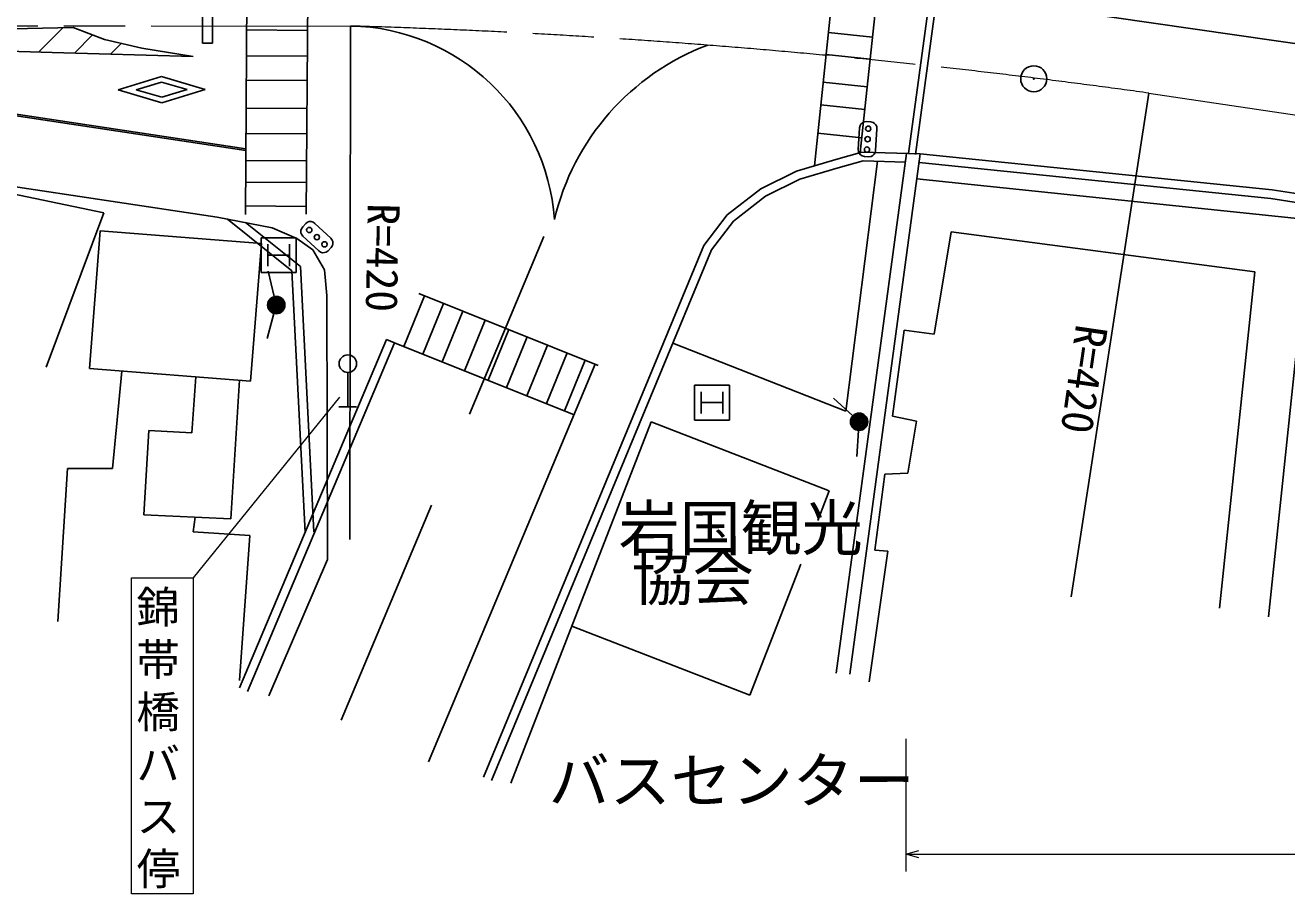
# Model space of a CAD drawing. Units: millimetres, scale not verified. Extents: x 39938 to 678950, y 19969 to 379414.
# Drawn here: x 407385 to 479627, y 236113 to 285845 of the extents above; entities that cross this region are included whole.
import ezdxf
from ezdxf.enums import TextEntityAlignment as Align

# ---------------------------------------------------------------- set-up
doc = ezdxf.new("R2010")
doc.units = ezdxf.units.MM
doc.header["$LTSCALE"] = 998.457
doc.linetypes.add('CHAIN', pattern=[18.5, 12, -1.5, 3.5, -1.5])
for name, color, linetype, lineweight in [('M-BGD', 7, 'Continuous', 25), ('M-BMK', 2, 'CHAIN', 13), ('M-BMK-HTXT', 7, 'Continuous', 13), ('M-BMK-SRVR', 3, 'Continuous', 25), ('M-BMK-STRC', 7, 'Continuous', 13)]:
    doc.layers.add(name, color=color, linetype=linetype, lineweight=lineweight)
doc.styles.add('@ＭＳ ゴシック', font='')
doc.styles.add('ＭＳ ゴシック', font='')
doc.styles.get('@ＭＳ ゴシック').set_extended_font_data('@MS Gothic')
doc.styles.get('ＭＳ ゴシック').set_extended_font_data('MS Gothic')

msp = doc.modelspace()

# ---------------------------------------------------------------- linework, layer by layer
at = {"layer": 'M-BGD'}
for p, q in [((420093.3, 289904.1), (419989.9, 275015)), ((423579.9, 289925.6), (423476.5, 275021.7)), ((457973.6, 278500.4), (459551.2, 290170.3)), ((458369.4, 278446.8), (459947, 290116.8)), ((417546.8, 289575.6), (417538.8, 284824.5)), ((418111.7, 289578.2), (418103.7, 284824.4)), ((452582, 277793.6), (453703.7, 288435.5)), ((455204.1, 278554.6), (456211.2, 288109.5)), ((491863.1, 283114.2), (464962.5, 286971.7)), ((397506.4, 285442.3), (410125.2, 285724.1)), ((409549.7, 285711.3), (408155.6, 284315.2)), ((410125.2, 285724.1), (411920.7, 285028)), ((423549.6, 285551.8), (420063.2, 285576)), ((426018.3, 285800.4), (425980.4, 256406.4)), ((455900.9, 285166.3), (453387.1, 285431.3)), ((408920.1, 284292), (397326.7, 284644.9)), ((411245.4, 285289.8), (410210.7, 284253.7)), ((411920.7, 285028), (414052.7, 284532.7)), ((412878.4, 284805.5), (412266.3, 284192.6)), ((417538.8, 284824.5), (418103.7, 284824.4)), ((416994.8, 284052.2), (408920.1, 284292)), ((414052.7, 284532.7), (416994.8, 284052.2)), ((423539.3, 284071.9), (420052.9, 284096.1)), ((455767.7, 283902.2), (453253.8, 284167.2)), ((412702.9, 282145.7), (415195.3, 282907)), ((415196.8, 282594.3), (413745.3, 282150.9)), ((415195.3, 282907), (417695.1, 282170.7)), ((415196.8, 282594.3), (416652.7, 282165.4)), ((423529.7, 282684.7), (420043.3, 282708.9)), ((455600.9, 282319.6), (453087, 282584.5)), ((415202.8, 281409.3), (412702.9, 282145.7)), ((413745.3, 282150.9), (415201.2, 281722.1)), ((416652.7, 282165.4), (415201.2, 281722.1)), ((417695.1, 282170.7), (415202.8, 281409.3)), ((471731.3, 281957.1), (467278.6, 253122.1)), ((423518.5, 281078.7), (420032.2, 281102.9)), ((455463.9, 281020.4), (452950.1, 281285.3)), ((406743.5, 280670.9), (420015.3, 278669.4)), ((406756.9, 280769.9), (420016, 278770.3)), ((455329.6, 280265), (455422.6, 280314.4)), ((455422.6, 280314.4), (455558.3, 280326.2)), ((455558.3, 280326.2), (455807.5, 280311.3)), ((455807.5, 280311.3), (455940.5, 280278.3)), ((423508.4, 279619.3), (420022, 279643.5)), ((455293, 279398.6), (452779.1, 279663.6)), ((455087.3, 278729.1), (455162.1, 279975)), ((455162.1, 279975), (455189.5, 280098.3)), ((455189.5, 280098.3), (455234.8, 280185.6)), ((455234.8, 280185.6), (455329.6, 280265)), ((455940.5, 280278.3), (456027.2, 280223.1)), ((456027.2, 280223.1), (456102.2, 280138.5)), ((456158.8, 279915.1), (456083.9, 278669.2)), ((456102.2, 280138.5), (456146.3, 280040.9)), ((456146.3, 280040.9), (456158.8, 279915.1)), ((392207.5, 279209), (411884.7, 275100.7)), ((451556.8, 277494.6), (453808.3, 278151.1)), ((453808.3, 278151.1), (455301.5, 278582.8)), ((457860.2, 278503.9), (453830.5, 248744)), ((458633.3, 278480), (454598.5, 248682.3)), ((455095, 278608.6), (455087.3, 278729.1)), ((455139.2, 278511), (455095, 278608.6)), ((455218.8, 278421.2), (455139.2, 278511)), ((455305.5, 278365.9), (455218.8, 278421.2)), ((455301.5, 278582.8), (458633.3, 278480)), ((455438.6, 278332.9), (455305.5, 278365.9)), ((455687.7, 278318), (455438.6, 278332.9)), ((455823.8, 278334.8), (455687.7, 278318)), ((455916.5, 278379.2), (455823.8, 278334.8)), ((456006.6, 278463.8), (455916.5, 278379.2)), ((456056.5, 278545.9), (456006.6, 278463.8)), ((456083.9, 278669.2), (456056.5, 278545.9)), ((458633.3, 278480), (478783.5, 276422.3)), ((423497.7, 278084.5), (420011.4, 278108.7)), ((449516.4, 276484.6), (451556.8, 277494.6)), ((451738.8, 277027.7), (453947, 277671.5)), ((453947, 277671.5), (455364.6, 278081.4)), ((454369.2, 263740.2), (456198.6, 278055.7)), ((455364.6, 278081.4), (457792.8, 278006.5)), ((458582.6, 277983.4), (478719.1, 275927)), ((406205.7, 276692.1), (418373.1, 274857.2)), ((423489, 276835.2), (420002.7, 276859.4)), ((449783.3, 276059.7), (451738.8, 277027.7)), ((480960.8, 274699.1), (458440.5, 277056.2)), ((447588.7, 274982.4), (449516.4, 276484.6)), ((447946, 274627.9), (449783.3, 276059.7)), ((478783.5, 276422.3), (515696.3, 270596.7)), ((423479.6, 275472.8), (419993.2, 275497)), ((478719.1, 275927), (515612.4, 270104.5)), ((411884.7, 275100.7), (408581, 266257.5)), ((418373.1, 274857.2), (421532.8, 274244.6)), ((422653, 271788.6), (418968.6, 274741.8)), ((423140.2, 272037.9), (419997.7, 274556.7)), ((423445.2, 274485.6), (423555.7, 274566.7)), ((423555.7, 274566.7), (423653.6, 274598)), ((423653.6, 274598), (423766.5, 274601.4)), ((423766.5, 274601.4), (423869.8, 274572.8)), ((423869.8, 274572.8), (423974.4, 274501.8)), ((446252, 273239.3), (447588.7, 274982.4)), ((446688.1, 272987.6), (447946, 274627.9)), ((478574.9, 251962.8), (480960.8, 274699.1)), ((411068.8, 266186.4), (411685.4, 274075.7)), ((411685.4, 274075.7), (420907.7, 273354.9)), ((421532.8, 274244.6), (422941.3, 273636.5)), ((423174.7, 274088.9), (423196.3, 274192)), ((423175, 273965.3), (423174.7, 274088.9)), ((423213.1, 273874.6), (423175, 273965.3)), ((423196.3, 274192), (423274.1, 274303.8)), ((423290.3, 273774.6), (423213.1, 273874.6)), ((423274.1, 274303.8), (423445.2, 274485.6)), ((423974.4, 274501.8), (424883.5, 273646.6)), ((460406.8, 274012.3), (459440.5, 268162.1)), ((477792.7, 271724.3), (460406.8, 274012.3)), ((420907.7, 273354.9), (420291.1, 265465.6)), ((420900.9, 271682.6), (420900.9, 273679.5)), ((420900.9, 273679.5), (422897.8, 273679.5)), ((421275.3, 273305.1), (421275.3, 272057)), ((422523.4, 273305.1), (422523.4, 272057)), ((422897.8, 273679.5), (422897.8, 271682.6)), ((422941.3, 273636.5), (423854.5, 272986.8)), ((424199.3, 272919.4), (423290.3, 273774.6)), ((424899.6, 273117.4), (424728.6, 272935.5)), ((424883.5, 273646.6), (424960.7, 273546.6)), ((424973.8, 273232.6), (424899.6, 273117.4)), ((424960.7, 273546.6), (424991.7, 273455.7)), ((424999, 273332.3), (424973.8, 273232.6)), ((424991.7, 273455.7), (424999, 273332.3)), ((432823.8, 263572.4), (437089.6, 273746.4)), ((433632.3, 242796.9), (446252, 273239.3)), ((421275.3, 272681), (422523.4, 272681)), ((423854.5, 272986.8), (424529.9, 271838.9)), ((424296.9, 272848.2), (424199.3, 272919.4)), ((424400.1, 272819.6), (424296.9, 272848.2)), ((424520.1, 272823.2), (424400.1, 272819.6)), ((424618, 272854.5), (424520.1, 272823.2)), ((424728.6, 272935.5), (424618, 272854.5)), ((434093.5, 242605.7), (446688.1, 272987.6)), ((422897.8, 271682.6), (420900.9, 271682.6)), ((421644.6, 270310.4), (421292.8, 271766.2)), ((423412.2, 256802.6), (422653, 271788.6)), ((423910.8, 256827.9), (423140.2, 272037.9)), ((424529.9, 271838.9), (424655.8, 270372.2)), ((475771.1, 252459.9), (477792.7, 271724.3)), ((424655.8, 270372.2), (424700, 255251.2)), ((430242.5, 270353.3), (429058.1, 267450.5)), ((429916.5, 270483.7), (440198.2, 266369.8)), ((431336.8, 269915.4), (430152.4, 267012.6)), ((432451.2, 269469.5), (431266.8, 266566.7)), ((421629.9, 269343.7), (421233.9, 267899.3)), ((433726.2, 268959.4), (432541.8, 266056.6)), ((435081.6, 268417.1), (433897.2, 265514.3)), ((457717.6, 268375.8), (457041.1, 263451.9)), ((459440.5, 268162.1), (457717.6, 268375.8)), ((419655.7, 247897.7), (428074.2, 267854.1)), ((420115.7, 247703.7), (428534.1, 267660.1)), ((428074.2, 267854.1), (428534.1, 267660.1)), ((428534.1, 267660.1), (438815.9, 263546.2)), ((436125.7, 267999.3), (434941.3, 265096.5)), ((437300.3, 267529.3), (436115.9, 264626.5)), ((444467.6, 267631.1), (454369.2, 263740.2)), ((438414.7, 267083.4), (437230.3, 264180.6)), ((439448.8, 266669.7), (438264.4, 263766.9)), ((420291.1, 265465.6), (411068.8, 266186.4)), ((412908.9, 266042.6), (412387.4, 260467.5)), ((425861.1, 265967.3), (425861.1, 263997.8)), ((440028.2, 266437.8), (430477.6, 243659)), ((417158.3, 265710.5), (416918, 262508.6)), ((419162.9, 257574.3), (419652, 265515.6)), ((445709.5, 263238.7), (445709.5, 265235.6)), ((445709.5, 265235.6), (447706.4, 265235.6)), ((447706.4, 265235.6), (447706.4, 263238.7)), ((446083.9, 264861.2), (446083.9, 263613.1)), ((447332, 264861.2), (447332, 263613.1)), ((454770.1, 263477), (453672.2, 264495.7)), ((425351.9, 263997.8), (426362.8, 263997.8)), ((446083.9, 264237.1), (447332, 264237.1)), ((435197.6, 242438.4), (443220.1, 263132.1)), ((443220.1, 263132.1), (453423.1, 259176.6)), ((447706.4, 263238.7), (445709.5, 263238.7)), ((457041.1, 263451.9), (458427.7, 263170.5)), ((458427.7, 263170.5), (457924.1, 260202.7)), ((414464.8, 262636.6), (414182.8, 257804.1)), ((416918, 262508.6), (414464.8, 262636.6)), ((455106.1, 262639.1), (455016.2, 261144.1)), ((409812.8, 260469.4), (409245.5, 251697.2)), ((412387.4, 260467.5), (409812.8, 260469.4)), ((456605.2, 260147.6), (456041.3, 255778.3)), ((457924.1, 260202.7), (456605.2, 260147.6)), ((453423.1, 259176.6), (452769, 257489.4)), ((425475.3, 246045.7), (430644, 258373.3)), ((414182.8, 257804.1), (419162.9, 257574.3)), ((417108.6, 257669), (416998.2, 256828.7)), ((416998.2, 256828.7), (420244.8, 256628.8)), ((420244.8, 256628.8), (419655.6, 248324.8)), ((456041.3, 255778.3), (456778.9, 255730.5)), ((424700, 255251.2), (421337.6, 247452.7)), ((456778.9, 255730.5), (455719.9, 248251.7)), ((451801.3, 254993.2), (448888.8, 247480.8)), ((448888.8, 247480.8), (438685.9, 251436.3))]:
    msp.add_line(p, q, dxfattribs=at)
for centre, radius in [((455658.9, 279920.1), 149.8), ((455587.1, 278724.1), 149.8), ((455623, 279322.1), 149.8), ((423650.5, 274121.1), 149.8), ((424086.9, 273710.6), 149.8), ((424523.2, 273300.1), 149.8), ((421761.9, 269825.2), 496.7), ((421761.9, 269825.2), 439.3), ((421761.9, 269825.2), 381.9), ((421761.9, 269825.2), 322), ((421761.9, 269825.2), 264.6), ((421761.9, 269825.2), 194.7), ((421761.9, 269825.2), 134.8), ((421761.9, 269825.2), 77.4), ((421761.9, 269825.2), 15), ((425861, 266469), 501.7), ((455136, 263137.4), 496.7), ((455136, 263137.4), 439.3), ((455136, 263137.4), 381.9), ((455136, 263137.4), 322), ((455136, 263137.4), 264.6), ((455136, 263137.4), 194.7), ((455136, 263137.4), 134.8), ((455136, 263137.4), 77.4), ((455136, 263137.4), 15)]:
    msp.add_circle(centre, radius, dxfattribs=at)
for centre, radius, start, end in [((425813.8, 273896.8), 11905.5, 3.979, 89.01538), ((451437.1, 271488.2), 14122, 110.61368, 166.75861)]:
    msp.add_arc(centre, radius, start, end, dxfattribs=at)
at = {"layer": 'M-BMK'}
for p, q in [((377653.7, 285844.2), (426018.3, 285800.4)), ((471731.3, 281957.1), (517686.6, 275098.7))]:
    msp.add_line(p, q, dxfattribs=at)
msp.add_arc((413793.8, -133373.1), 419351.8, 82.05862, 88.32953, dxfattribs=at)
at = {"layer": 'M-BMK-HTXT'}
for p, q in [((457813.7, 244988.8), (457813.7, 237382.6)), ((457813.7, 238381), (458562.5, 238594.5)), ((458562.5, 238165.7), (457813.7, 238381)), ((457813.7, 238381), (529501.9, 238381))]:
    msp.add_line(p, q, dxfattribs=at)
at = {"layer": 'M-BMK-SRVR'}
for radius in [745.1, 22.5]:
    msp.add_circle((465137.1, 282779.5), radius, dxfattribs=at)
at = {"layer": 'M-BMK-STRC'}
for p, q in [((425376.3, 264547.6), (417002.7, 254203.7)), ((413465.2, 236113.1), (413465.2, 254203.7)), ((413465.2, 254203.7), (417002.7, 254203.7)), ((417002.7, 254203.7), (417002.7, 236113.1)), ((417002.7, 236113.1), (413465.2, 236113.1))]:
    msp.add_line(p, q, dxfattribs=at)

# ---------------------------------------------------------------- texts
at = {"layer": 'M-BGD', "style": 'ＭＳ ゴシック'}
for s, height, rotation, p in [('R=420', 1830, 268.9, (426456.8, 275675.4)), ('R=420', 1830, 261.8, (467026.9, 268860.5)), ('岩国観光', 2562, 0.1, (441372.7, 254993.2)), ('協会', 2562, 0.1, (442117.4, 252146)), ('バスセンター', 2562, 0.1, (437360.8, 240531.8))]:
    msp.add_text(s, height=height, rotation=rotation, dxfattribs=at).set_placement(p, align=Align.BOTTOM_LEFT)
at = {"layer": 'M-BMK-STRC', "insert": (413778.6, 253800.7), "char_height": 1830, "attachment_point": 7, "rotation": 270.1, "style": '@ＭＳ ゴシック'}
msp.add_mtext('\\T1.2;錦帯橋バス停', dxfattribs=at)

doc.saveas('drawing.dxf')
